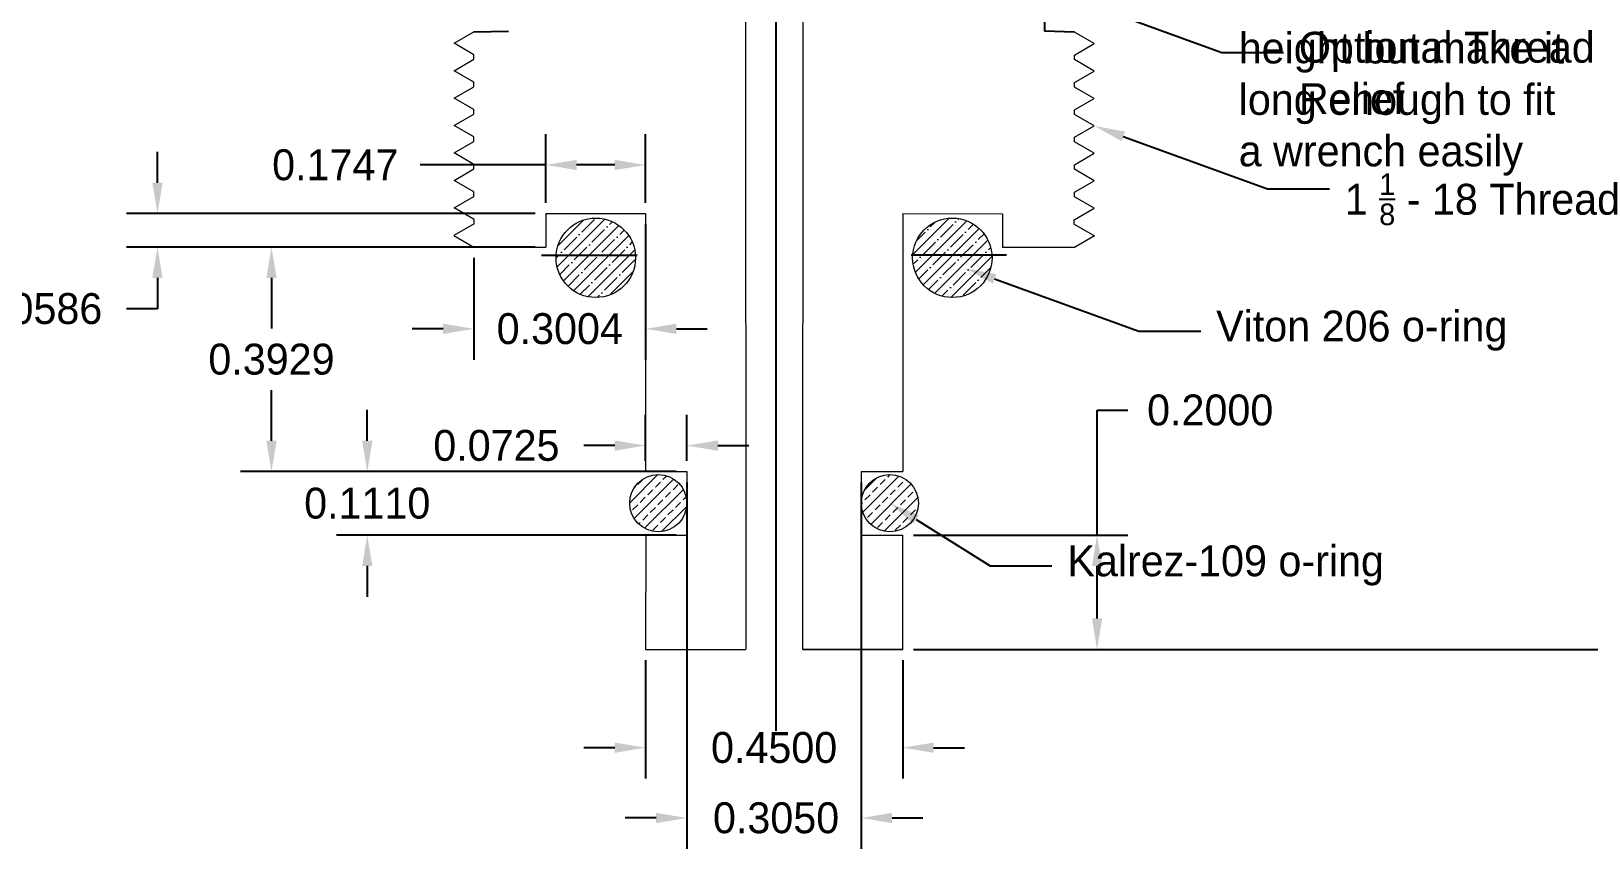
# Model space of a CAD drawing. Extents: x 22.1 to 29.7, y -15.3 to -5.1.
# Drawn here: x 24.465 to 27.191, y -11.204 to -9.773 of the extents above; entities that cross this region are included whole.
import ezdxf
from ezdxf import colors
from ezdxf.entities.mleader import LeaderData, LeaderLine
from ezdxf.math import Vec2, Vec3

# ---------------------------------------------------------------- set-up
doc = ezdxf.new("R2010")
doc.units = 0
doc.header["$MEASUREMENT"] = 0
doc.linetypes.add('CENTER2', pattern=[28.575, 19.05, -3.175, 3.175, -3.175])
doc.layers.get('0').update_dxf_attribs({"linetype": 'CONTINUOUS'})
doc.layers.get('Defpoints').update_dxf_attribs({"linetype": 'CONTINUOUS'})
doc.layers.add('TRDETAIL3', color=7, linetype='CONTINUOUS')
doc.dimstyles.get("Standard").update_dxf_attribs({"dimtxt": 0.18, "dimasz": 0.18, "dimexe": 0.18, "dimexo": 0.0625, "dimgap": 0.09, "dimtad": 0, "dimtih": 1, "dimtoh": 1, "dimdec": 4, "dimzin": 0, "dimdsep": 46, "dimtxsty": 'Standard', "dimcen": 0.09, "dimadec": 0, "dimazin": 0, "dimtfac": 1, "dimtdec": 4, "dimtofl": 0, "dimtmove": 0, "dimatfit": 3, "dimfxl": 1, "dimtolj": 1, "dimtzin": 0, "dimarcsym": 0})

# ---------------------------------------------------------------- blocks, each defined once
blk = doc.blocks.new('*D11')
at = {"color": 0, "linetype": 'Continuous', "lineweight": -2, "transparency": 16777216}
for p, q in [((25.5403, -10.8739), (25.5403, -11.0812)), ((25.9903, -10.8739), (25.9903, -11.0812)), ((25.4863, -11.0272), (25.4323, -11.0272)), ((26.0443, -11.0272), (26.0983, -11.0272))]:
    blk.add_line(p, q, dxfattribs=at)
at = {"color": 0, "linetype": 'Continuous', "transparency": 16777216}
for points in [[(25.4863, -11.0182), (25.4863, -11.0362), (25.5403, -11.0272)], [(26.0443, -11.0182), (26.0443, -11.0362), (25.9903, -11.0272)]]:
    blk.add_solid(points, dxfattribs=at)
at = {"layer": 'Defpoints', "color": 0, "linetype": 'Continuous', "transparency": 16777216}
for p in [(25.5403, -10.8551), (25.9903, -10.8551), (25.9903, -11.0272)]:
    blk.add_point(p, dxfattribs=at)
at = {"color": 0, "linetype": 'Continuous', "transparency": 16777216, "insert": (25.7653, -11.0272), "char_height": 0.054, "attachment_point": 5}
blk.add_mtext('\\A1;0.4500', dxfattribs=at)
blk = doc.blocks.new('*D12')
at = {"color": 0, "linetype": 'Continuous', "lineweight": -2, "transparency": 16777216}
for p, q in [((25.6128, -10.5629), (25.6128, -11.2042)), ((25.9178, -10.5629), (25.9178, -11.2042)), ((25.5588, -11.1502), (25.5048, -11.1502)), ((25.9718, -11.1502), (26.0258, -11.1502))]:
    blk.add_line(p, q, dxfattribs=at)
at = {"color": 0, "linetype": 'Continuous', "transparency": 16777216}
for points in [[(25.5588, -11.1412), (25.5588, -11.1592), (25.6128, -11.1502)], [(25.9718, -11.1412), (25.9718, -11.1592), (25.9178, -11.1502)]]:
    blk.add_solid(points, dxfattribs=at)
at = {"layer": 'Defpoints', "color": 0, "linetype": 'Continuous', "transparency": 16777216}
for p in [(25.6128, -10.5442), (25.9178, -10.5442), (25.9178, -11.1502)]:
    blk.add_point(p, dxfattribs=at)
at = {"color": 0, "linetype": 'Continuous', "transparency": 16777216, "insert": (25.7687, -11.1502), "char_height": 0.054, "attachment_point": 5}
blk.add_mtext('\\A1;0.3050', dxfattribs=at)
blk = doc.blocks.new('*D13')
at = {"color": 0, "linetype": 'Continuous', "lineweight": -2, "transparency": 16777216}
for p, q in [((25.5403, -10.5254), (25.5403, -10.4446)), ((25.6128, -10.5254), (25.6128, -10.4446)), ((25.4863, -10.4986), (25.4323, -10.4986)), ((25.6668, -10.4986), (25.7208, -10.4986))]:
    blk.add_line(p, q, dxfattribs=at)
at = {"color": 0, "linetype": 'Continuous', "transparency": 16777216}
for points in [[(25.4863, -10.4896), (25.4863, -10.5076), (25.5403, -10.4986)], [(25.6668, -10.4896), (25.6668, -10.5076), (25.6128, -10.4986)]]:
    blk.add_solid(points, dxfattribs=at)
at = {"layer": 'Defpoints', "color": 0, "linetype": 'Continuous', "transparency": 16777216}
for p in [(25.6128, -10.4986), (25.5403, -10.5441), (25.6128, -10.5442)]:
    blk.add_point(p, dxfattribs=at)
at = {"color": 0, "linetype": 'Continuous', "transparency": 16777216, "insert": (25.2793, -10.4986), "char_height": 0.054, "attachment_point": 5}
blk.add_mtext('\\A1;0.0725', dxfattribs=at)
blk = doc.blocks.new('*D14')
at = {"color": 0, "linetype": 'Continuous', "lineweight": -2, "transparency": 16777216}
for p, q in [((25.0533, -10.4902), (25.0533, -10.4362)), ((25.5941, -10.5442), (24.9993, -10.5442)), ((25.5941, -10.6551), (24.9993, -10.6551)), ((25.0533, -10.7091), (25.0533, -10.7631))]:
    blk.add_line(p, q, dxfattribs=at)
at = {"color": 0, "linetype": 'Continuous', "transparency": 16777216}
for points in [[(25.0443, -10.4902), (25.0623, -10.4902), (25.0533, -10.5442)], [(25.0443, -10.7091), (25.0623, -10.7091), (25.0533, -10.6551)]]:
    blk.add_solid(points, dxfattribs=at)
at = {"layer": 'Defpoints', "color": 0, "linetype": 'Continuous', "transparency": 16777216}
for p in [(25.6128, -10.5442), (25.0533, -10.6551), (25.6128, -10.6551)]:
    blk.add_point(p, dxfattribs=at)
at = {"color": 0, "linetype": 'Continuous', "transparency": 16777216, "insert": (25.0533, -10.5997), "char_height": 0.054, "attachment_point": 5}
blk.add_mtext('\\A1;0.1110', dxfattribs=at)
blk = doc.blocks.new('*D15')
at = {"color": 0, "linetype": 'Continuous', "lineweight": -2, "transparency": 16777216}
for p, q in [((25.3469, -10.1512), (24.8317, -10.1512)), ((24.8857, -10.2052), (24.8857, -10.2937)), ((24.8857, -10.4902), (24.8857, -10.4017)), ((25.5216, -10.5442), (24.8317, -10.5442))]:
    blk.add_line(p, q, dxfattribs=at)
at = {"color": 0, "linetype": 'Continuous', "transparency": 16777216}
for points in [[(24.8767, -10.2052), (24.8947, -10.2052), (24.8857, -10.1512)], [(24.8767, -10.4902), (24.8947, -10.4902), (24.8857, -10.5442)]]:
    blk.add_solid(points, dxfattribs=at)
at = {"layer": 'Defpoints', "color": 0, "linetype": 'Continuous', "transparency": 16777216}
for p in [(24.8857, -10.1512), (25.3656, -10.1512), (25.5403, -10.5442)]:
    blk.add_point(p, dxfattribs=at)
at = {"color": 0, "linetype": 'Continuous', "transparency": 16777216, "insert": (24.8857, -10.3477), "char_height": 0.054, "attachment_point": 5}
blk.add_mtext('\\A1;0.3929', dxfattribs=at)
blk = doc.blocks.new('*D16')
at = {"color": 0, "linetype": 'Continuous', "lineweight": -2, "transparency": 16777216}
for p, q in [((24.6862, -10.0386), (24.6862, -9.9846)), ((25.3469, -10.0926), (24.6322, -10.0926)), ((25.3469, -10.1512), (24.6322, -10.1512)), ((24.6862, -10.2052), (24.6862, -10.2592)), ((24.6862, -10.2592), (24.6322, -10.2592))]:
    blk.add_line(p, q, dxfattribs=at)
at = {"color": 0, "linetype": 'Continuous', "transparency": 16777216}
for points in [[(24.6772, -10.0386), (24.6952, -10.0386), (24.6862, -10.0926)], [(24.6772, -10.2052), (24.6952, -10.2052), (24.6862, -10.1512)]]:
    blk.add_solid(points, dxfattribs=at)
at = {"layer": 'Defpoints', "color": 0, "linetype": 'Continuous', "transparency": 16777216}
for p in [(25.3656, -10.0926), (24.6862, -10.1512), (25.3656, -10.1512)]:
    blk.add_point(p, dxfattribs=at)
at = {"color": 0, "linetype": 'Continuous', "transparency": 16777216, "insert": (24.4792, -10.2592), "char_height": 0.054, "attachment_point": 5}
blk.add_mtext('\\A1;0.0586', dxfattribs=at)
blk = doc.blocks.new('*D17')
at = {"color": 0, "linetype": 'Continuous', "lineweight": -2, "transparency": 16777216}
for p, q in [((25.3656, -10.0738), (25.3656, -9.9536)), ((25.5403, -10.0738), (25.5403, -9.9536)), ((25.3656, -10.0076), (25.1458, -10.0076)), ((25.4863, -10.0076), (25.4196, -10.0076))]:
    blk.add_line(p, q, dxfattribs=at)
at = {"color": 0, "linetype": 'Continuous', "transparency": 16777216}
for points in [[(25.4196, -9.9986), (25.4196, -10.0166), (25.3656, -10.0076)], [(25.4863, -9.9986), (25.4863, -10.0166), (25.5403, -10.0076)]]:
    blk.add_solid(points, dxfattribs=at)
at = {"layer": 'Defpoints', "color": 0, "linetype": 'Continuous', "transparency": 16777216}
for p in [(25.5403, -10.0076), (25.3656, -10.0926), (25.5403, -10.0926)]:
    blk.add_point(p, dxfattribs=at)
at = {"color": 0, "linetype": 'Continuous', "transparency": 16777216, "insert": (24.9973, -10.0076), "char_height": 0.054, "attachment_point": 5}
blk.add_mtext('\\A1;0.1747', dxfattribs=at)
blk = doc.blocks.new('*D18')
at = {"color": 0, "linetype": 'Continuous', "lineweight": -2, "transparency": 16777216}
for p, q in [((25.5403, -10.1113), (25.5403, -10.3483)), ((25.24, -10.17), (25.24, -10.3483)), ((25.186, -10.2943), (25.132, -10.2943)), ((25.5943, -10.2943), (25.6483, -10.2943))]:
    blk.add_line(p, q, dxfattribs=at)
at = {"color": 0, "linetype": 'Continuous', "transparency": 16777216}
for points in [[(25.186, -10.2853), (25.186, -10.3033), (25.24, -10.2943)], [(25.5943, -10.2853), (25.5943, -10.3033), (25.5403, -10.2943)]]:
    blk.add_solid(points, dxfattribs=at)
at = {"layer": 'Defpoints', "color": 0, "linetype": 'Continuous', "transparency": 16777216}
for p in [(25.5403, -10.0926), (25.24, -10.1512), (25.5403, -10.2943)]:
    blk.add_point(p, dxfattribs=at)
at = {"color": 0, "linetype": 'Continuous', "transparency": 16777216, "insert": (25.3902, -10.2943), "char_height": 0.054, "attachment_point": 5}
blk.add_mtext('\\A1;0.3004', dxfattribs=at)
blk = doc.blocks.new('*D23')
at = {"color": 0, "linetype": 'Continuous', "lineweight": -2, "transparency": 16777216}
for p, q in [((26.3304, -10.6551), (26.3304, -10.4366)), ((26.3304, -10.4366), (26.3844, -10.4366)), ((26.0091, -10.6551), (26.3844, -10.6551)), ((26.3304, -10.8011), (26.3304, -10.7091)), ((26.009, -10.8551), (26.3844, -10.8551))]:
    blk.add_line(p, q, dxfattribs=at)
at = {"color": 0, "linetype": 'Continuous', "transparency": 16777216}
for points in [[(26.3214, -10.7091), (26.3394, -10.7091), (26.3304, -10.6551)], [(26.3214, -10.8011), (26.3394, -10.8011), (26.3304, -10.8551)]]:
    blk.add_solid(points, dxfattribs=at)
at = {"layer": 'Defpoints', "color": 0, "linetype": 'Continuous', "transparency": 16777216}
for p in [(25.9903, -10.6551), (25.9903, -10.8551), (26.3304, -10.8551)]:
    blk.add_point(p, dxfattribs=at)
at = {"color": 0, "linetype": 'Continuous', "transparency": 16777216, "insert": (26.5284, -10.4366), "char_height": 0.054, "attachment_point": 5}
blk.add_mtext('\\A1;0.2000', dxfattribs=at)
blk = doc.blocks.new('*D27')
at = {"color": 0, "linetype": 'Continuous', "lineweight": -2, "transparency": 16777216}
for p, q in [((26.3222, -7.4157), (29.4986, -7.4157)), ((29.4086, -7.5057), (29.4086, -8.4304)), ((29.4086, -10.7651), (29.4086, -9.8404)), ((26.0215, -10.8551), (29.4986, -10.8551))]:
    blk.add_line(p, q, dxfattribs=at)
at = {"color": 0, "linetype": 'Continuous', "transparency": 16777216}
for points in [[(29.3936, -7.5057), (29.4236, -7.5057), (29.4086, -7.4157)], [(29.3936, -10.7651), (29.4236, -10.7651), (29.4086, -10.8551)]]:
    blk.add_solid(points, dxfattribs=at)
at = {"layer": 'Defpoints', "color": 0, "linetype": 'Continuous', "transparency": 16777216}
for p in [(26.291, -7.4157), (29.4086, -7.4157), (25.9903, -10.8551)]:
    blk.add_point(p, dxfattribs=at)
at = {"color": 0, "linetype": 'Continuous', "transparency": 16777216, "insert": (29.4086, -9.1354), "char_height": 0.09, "width": 0.45, "attachment_point": 5}
blk.add_mtext("\\A1;3.4394 Estimated Height, may vary based on machinist's adjustments", dxfattribs=at)

msp = doc.modelspace()

# ---------------------------------------------------------------- hatches: boundary and pattern name
at = {"lineweight": 15}
h = msp.add_hatch(dxfattribs=at)
h.set_pattern_fill('ANSI35', scale=0.1)
h.set_pattern_definition([(45, (23.254343, -26.77735), (-0.01767767, 0.01767767), []), (45, (23.27202, -26.77735), (-0.01767767, 0.01767767), [0.03125, -0.00625, 0, -0.00625])])
h.paths.add_polyline_path([(25.38369, -10.17, 1), (25.52269, -10.17, 1)])
h.paths.add_polyline_path([(26.14669, -10.17, 1), (26.00769, -10.17, 1)])
at = {"lineweight": 20}
h = msp.add_hatch(dxfattribs=at)
h.set_pattern_fill('ANSI33', scale=0.1)
h.set_pattern_definition([(45, (16.236908, -28.07672), (-0.01767767, 0.01767767), []), (45, (16.254586, -28.07672), (-0.01767767, 0.01767767), [0.0125, -0.00625])])
h.paths.add_polyline_path([(25.61265, -10.59928, 1), (25.51265, -10.59928, 1)])
h.paths.add_polyline_path([(26.01786, -10.59928, 1), (25.91786, -10.59928, 1)])

# ---------------------------------------------------------------- linework, layer by layer
at = {"lineweight": 15, "ltscale": 2}
for p, q in [((25.81575, -8.91077), (25.81505, -10.85514)), ((25.71516, -8.91757), (25.71552, -10.85511))]:
    msp.add_line(p, q, dxfattribs=at)
at = {"linetype": 'Continuous'}
for p, q in [((26.23819, -9.65805), (26.23819, -9.77355)), ((25.23983, -9.77462), (25.30069, -9.77355)), ((26.29095, -9.7752), (26.23819, -9.77355))]:
    msp.add_line(p, q, dxfattribs=at)
at = {"color": 7, "linetype": 'Continuous', "lineweight": 15, "ltscale": 2}
for p, q in [((25.20519, -9.79462), (25.23983, -9.77462)), ((26.32559, -9.7952), (26.29095, -9.7752)), ((25.23983, -9.81462), (25.20519, -9.79462)), ((26.29095, -9.8152), (26.32559, -9.7952)), ((25.20519, -9.84262), (25.23983, -9.82262)), ((25.23983, -9.82262), (25.23983, -9.81462)), ((26.29095, -9.8232), (26.29095, -9.8152)), ((26.32559, -9.8432), (26.29095, -9.8232)), ((25.23983, -9.86262), (25.20519, -9.84262)), ((25.23983, -9.87062), (25.23983, -9.86262)), ((26.29095, -9.8632), (26.32559, -9.8432)), ((26.29095, -9.8712), (26.29095, -9.8632)), ((25.20519, -9.89062), (25.23983, -9.87062)), ((25.23983, -9.91062), (25.20519, -9.89062)), ((26.32559, -9.8912), (26.29095, -9.8712)), ((26.29095, -9.9112), (26.32559, -9.8912)), ((25.20519, -9.93862), (25.23983, -9.91862)), ((25.23983, -9.91862), (25.23983, -9.91062)), ((26.29095, -9.9192), (26.29095, -9.9112)), ((26.32559, -9.9392), (26.29095, -9.9192)), ((25.23983, -9.95862), (25.20519, -9.93862)), ((26.29095, -9.9592), (26.32559, -9.9392)), ((25.20519, -9.98662), (25.23983, -9.96662)), ((25.23983, -9.96662), (25.23983, -9.95862)), ((26.29095, -9.9672), (26.29095, -9.9592)), ((26.32559, -9.9872), (26.29095, -9.9672)), ((25.23983, -10.00662), (25.20519, -9.98662)), ((26.29095, -10.0072), (26.32559, -9.9872)), ((25.20519, -10.03462), (25.23983, -10.01462)), ((25.23983, -10.01462), (25.23983, -10.00662)), ((26.29095, -10.0152), (26.29095, -10.0072)), ((26.32559, -10.0352), (26.29095, -10.0152)), ((25.23983, -10.05462), (25.20519, -10.03462)), ((25.23983, -10.06262), (25.23983, -10.05462)), ((26.29095, -10.0552), (26.32559, -10.0352)), ((26.29095, -10.0632), (26.29095, -10.0552)), ((25.20519, -10.08262), (25.23983, -10.06262)), ((25.24018, -10.10282), (25.20519, -10.08262)), ((26.29061, -10.1034), (26.32559, -10.0832)), ((26.32559, -10.0832), (26.29095, -10.0632)), ((25.24018, -10.11082), (25.20499, -10.13102)), ((25.24018, -10.11082), (25.24018, -10.10282)), ((26.29061, -10.1114), (26.29061, -10.1034)), ((26.29061, -10.1114), (26.3258, -10.1316)), ((25.20499, -10.13102), (25.23997, -10.15122)), ((26.3258, -10.1316), (26.29081, -10.1518))]:
    msp.add_line(p, q, dxfattribs=at)
at = {"color": 7, "lineweight": 15}
for p, q in [((25.36564, -10.09259), (25.54033, -10.09259)), ((25.36564, -10.09259), (25.36564, -10.15122)), ((25.54033, -10.09259), (25.54033, -10.54417)), ((25.99033, -10.09265), (25.99033, -10.54411)), ((25.99033, -10.09265), (26.16514, -10.09316)), ((26.16514, -10.09316), (26.16514, -10.15122)), ((26.16514, -10.09316), (26.16514, -10.1518)), ((25.31644, -10.15122), (25.36564, -10.15122)), ((26.21434, -10.1518), (26.16514, -10.1518)), ((25.54033, -10.54413), (25.61283, -10.54417)), ((25.61283, -10.54417), (25.61283, -10.65513)), ((25.91783, -10.54416), (25.99033, -10.54411)), ((25.91783, -10.54416), (25.91783, -10.65513)), ((25.54096, -10.65513), (25.54033, -10.85515)), ((25.54033, -10.65513), (25.61283, -10.65513)), ((25.91783, -10.65513), (25.99033, -10.65513)), ((25.99033, -10.85514), (25.99033, -10.65513)), ((25.54033, -10.85515), (25.71531, -10.85515)), ((25.8153, -10.85514), (25.99033, -10.85514))]:
    msp.add_line(p, q, dxfattribs=at)
at = {"linetype": 'Continuous', "lineweight": 15}
for p, q in [((25.23997, -10.15122), (25.31644, -10.15122)), ((26.29081, -10.1518), (26.21434, -10.1518))]:
    msp.add_line(p, q, dxfattribs=at)
at = {"color": 5}
for p, q in [((25.35849, -10.16538), (25.52544, -10.16538)), ((26.17189, -10.16538), (26.00494, -10.16538))]:
    msp.add_line(p, q, dxfattribs=at)
at = {"color": 7, "lineweight": 15, "ltscale": 2}
msp.add_line((25.99029, -10.85515), (25.8153, -10.85514), dxfattribs=at)
at = {"color": 7, "lineweight": 15}
for centre, radius in [((25.45319, -10.17), 0.0695), ((26.07719, -10.17), 0.0695), ((25.56265, -10.59928), 0.05), ((25.96786, -10.59928), 0.05)]:
    msp.add_circle(centre, radius, dxfattribs=at)
at = {"layer": 'TRDETAIL3', "color": 4, "linetype": 'CENTER2'}
msp.add_line((25.7687, -10.99771), (25.7687, -7.29693), dxfattribs=at)

# ---------------------------------------------------------------- dimensions: what is measured, and where the dimension line sits
at = {"color": 6, "linetype": 'Continuous'}
dim = msp.add_linear_dim(base=(29.40862, -7.41574), p1=(25.99029, -10.85515), p2=(26.29095, -7.41574), angle=90, text="<> Estimated Height, may vary based on machinist's adjustments", dimstyle='Standard', override={"dimscale": 0.5}, dxfattribs=at)
dim.commit()
dim.dimension.update_dxf_attribs({"geometry": '*D27', "text_midpoint": (29.40862, -9.13544)})
at = {"color": 3, "linetype": 'Continuous'}
for base, p1, p2, picture, middle in [((25.54033, -10.00761), (25.36564, -10.09259), (25.54033, -10.09259), '*D17', (24.99734, -10.00761)), ((25.61283, -10.49856), (25.54033, -10.54413), (25.61283, -10.54417), '*D13', (25.27933, -10.49856)), ((25.91783, -11.15018), (25.61283, -10.54417), (25.91783, -10.54416), '*D12', (25.7687, -11.15018))]:
    dim = msp.add_linear_dim(base=base, p1=p1, p2=p2, dimstyle='Standard', override={"dimscale": 0.3}, dxfattribs=at)
    dim.commit()
    dim.dimension.update_dxf_attribs({"geometry": picture, "text_midpoint": middle, "dimtype": 160})
for base, p1, p2, picture, middle in [((24.68621, -10.15122), (25.36564, -10.09259), (25.36564, -10.15122), '*D16', (24.47921, -10.25922)), ((25.05333, -10.65513), (25.61283, -10.54417), (25.61283, -10.65513), '*D14', (25.05333, -10.59965))]:
    dim = msp.add_linear_dim(base=base, p1=p1, p2=p2, angle=90, dimstyle='Standard', override={"dimscale": 0.3}, dxfattribs=at)
    dim.commit()
    dim.dimension.update_dxf_attribs({"geometry": picture, "text_midpoint": middle})
at = {"color": 6, "linetype": 'Continuous'}
dim = msp.add_linear_dim(base=(25.54033, -10.29426), p1=(25.23997, -10.15122), p2=(25.54033, -10.09259), dimstyle='Standard', override={"dimscale": 0.3}, dxfattribs=at)
dim.commit()
dim.dimension.update_dxf_attribs({"geometry": '*D18', "text_midpoint": (25.39015, -10.29426), "dimtype": 160})
at = {"color": 3, "linetype": 'Continuous'}
for base, p1, p2, picture, middle in [((24.885715, -10.151224), (25.540329, -10.544168), (25.365639, -10.151224), '*D15', (24.885715, -10.347696)), ((26.33043, -10.85515), (25.99033, -10.65513), (25.99029, -10.85515), '*D23', (26.52843, -10.43663))]:
    dim = msp.add_linear_dim(base=base, p1=p1, p2=p2, angle=90, dimstyle='Standard', override={"dimscale": 0.3}, dxfattribs=at)
    dim.commit()
    dim.dimension.update_dxf_attribs({"geometry": picture, "text_midpoint": middle, "dimtype": 160})
dim = msp.add_linear_dim(base=(25.99029, -11.02725), p1=(25.54033, -10.85515), p2=(25.99029, -10.85515), dimstyle='Standard', override={"dimscale": 0.3}, dxfattribs=at)
dim.commit()
dim.dimension.update_dxf_attribs({"geometry": '*D11', "text_midpoint": (25.76531, -11.02725)})

# ---------------------------------------------------------------- leaders
at = {"color": 6, "lineweight": 15}
ml = msp.add_multileader_mtext('Standard', dxfattribs=at)
ml.set_content('\\A1;90{\\fArial|b0|i0|c0|p0;˚ bend in \\H0.7x;\\S1/4;\\H1.42857x; tubing. Make sure there is enough clearance for the check valve to fit on top.}', color=6)
ml.set_leader_properties()
ml.build(insert=Vec2(0, 0))
ml.multileader.update_dxf_attribs({"dogleg_length": 0.36, "arrow_head_size": 0.09, "scale": 0.5})
ctx = ml.context
ctx.base_point, ctx.scale, ctx.char_height, ctx.arrow_head_size, ctx.landing_gap_size, ctx.plane_origin = Vec3(27.47111, -8.54446), 0.5, 0.09, 0.09, 0.045, Vec3(27.02562, -8.68687)
notes = []
notes.append((ctx, [(0, (1, 1, 0), (27.29111, -8.54446), (1, 0), 0.18, [(0, [(26.98776, -8.70067)], 0, [])])]))
ctx.mtext.insert, ctx.mtext.width, ctx.mtext.flow_direction = Vec3(27.51611, -8.48718), 1.409021, 5
ml = msp.add_multileader_mtext('Standard', dxfattribs=at)
ml.set_content('\\A1;Wrench Flats, please determine what size flats will work best and try to minimize flat height but make it long enough to fit a wrench easily', color=6)
ml.set_leader_properties()
ml.build(insert=Vec2(0, 0))
ml.multileader.update_dxf_attribs({"dogleg_length": 0.36, "arrow_head_size": 0.054, "scale": 0.3})
ctx = ml.context
ctx.base_point, ctx.scale, ctx.char_height, ctx.arrow_head_size, ctx.landing_gap_size, ctx.plane_origin = Vec3(26.55128, -9.36184), 0.3, 0.054, 0.054, 0.027, Vec3(26.1778, -9.50425)
notes.append((ctx, [(0, (1, 1, 0), (26.44328, -9.36184), (1, 0), 0.108, [(0, [(26.13994, -9.51804)], 0, [])])]))
ctx.mtext.insert, ctx.mtext.width, ctx.mtext.flow_direction = Vec3(26.57828, -9.32584), 2.0125426, 5
ml = msp.add_multileader_mtext('Standard', dxfattribs=at)
ml.set_content('\\A1;Optional Thread Relief', color=6)
ml.set_leader_properties()
ml.build(insert=Vec2(0, 0))
ml.multileader.update_dxf_attribs({"dogleg_length": 0.36, "arrow_head_size": 0.054, "scale": 0.3})
ctx = ml.context
ctx.base_point, ctx.scale, ctx.char_height, ctx.arrow_head_size, ctx.landing_gap_size, ctx.plane_origin = Vec3(26.65654, -9.81056), 0.3, 0.054, 0.054, 0.027, Vec3(26.28305, -9.68676)
notes.append((ctx, [(0, (1, 1, 0), (26.54854, -9.81056), (1, 0), 0.108, [(0, [(26.24519, -9.70056)], 0, [])])]))
ctx.mtext.insert, ctx.mtext.width, ctx.mtext.flow_direction = Vec3(26.68354, -9.77456), 2.0125426, 5
ml = msp.add_multileader_mtext('Standard', dxfattribs=at)
ml.set_content('\\A1;1 {\\H0.7x;\\S1/8;} - 18 Thread ', color=6)
ml.set_leader_properties()
ml.build(insert=Vec2(0, 0))
ml.multileader.update_dxf_attribs({"dogleg_length": 0.36, "arrow_head_size": 0.054, "scale": 0.3})
ctx = ml.context
ctx.base_point, ctx.scale, ctx.char_height, ctx.arrow_head_size, ctx.landing_gap_size, ctx.plane_origin = Vec3(26.73694, -10.0492), 0.3, 0.054, 0.054, 0.027, Vec3(26.36345, -9.9254)
notes.append((ctx, [(0, (1, 1, 0), (26.62894, -10.0492), (1, 0), 0.108, [(0, [(26.32559, -9.9392)], 0, [])])]))
ctx.mtext.insert, ctx.mtext.width, ctx.mtext.flow_direction = Vec3(26.76394, -10.0222), 2.0125426, 5
at = {"color": 252, "lineweight": 15}
ml = msp.add_multileader_mtext('Standard', dxfattribs=at)
ml.set_content('Viton 206 o-ring', color=252)
ml.set_leader_properties()
ml.build(insert=Vec2(0, 0))
ml.multileader.update_dxf_attribs({"dogleg_length": 0.36, "arrow_head_size": 0.054, "scale": 0.3})
ctx = ml.context
ctx.base_point, ctx.scale, ctx.char_height, ctx.arrow_head_size, ctx.landing_gap_size, ctx.plane_origin = Vec3(26.51177, -10.29843), 0.3, 0.054, 0.054, 0.027, Vec3(26.13828, -10.17463)
notes.append((ctx, [(0, (1, 1, 0), (26.40377, -10.29843), (1, 0), 0.108, [(0, [(26.10042, -10.18842)], 0, [])])]))
ctx.mtext.insert, ctx.mtext.flow_direction = Vec3(26.53877, -10.26243), 5
ml = msp.add_multileader_mtext('Standard', dxfattribs=at)
ml.set_content('Kalrez-109 o-ring', color=252)
ml.set_leader_properties()
ml.build(insert=Vec2(0, 0))
ml.multileader.update_dxf_attribs({"dogleg_length": 0.36, "arrow_head_size": 0.054, "scale": 0.3})
ctx = ml.context
ctx.base_point, ctx.scale, ctx.char_height, ctx.arrow_head_size, ctx.landing_gap_size, ctx.plane_origin = Vec3(26.25152, -10.70928), 0.3, 0.054, 0.054, 0.027, Vec3(25.87803, -10.58549)
notes.append((ctx, [(0, (1, 1, 0), (26.14352, -10.70928), (1, 0), 0.108, [(0, [(25.96786, -10.59928)], 0, [])])]))
ctx.mtext.insert, ctx.mtext.flow_direction = Vec3(26.27852, -10.67328), 5
for ctx, leaders in notes:
    for number, flags, end, landing, length, lines in leaders:
        leader = LeaderData()
        leader.index, (leader.has_last_leader_line, leader.has_dogleg_vector, leader.attachment_direction) = number, flags
        leader.last_leader_point, leader.dogleg_vector, leader.dogleg_length = Vec3(end), Vec3(landing), length
        for number, points, colour, breaks in lines:
            line = LeaderLine()
            line.index, line.vertices, line.color, line.breaks = number, Vec3.list(points), colors.encode_raw_color(colour), breaks
            leader.lines.append(line)
        ctx.leaders.append(leader)

doc.saveas('drawing.dxf')
